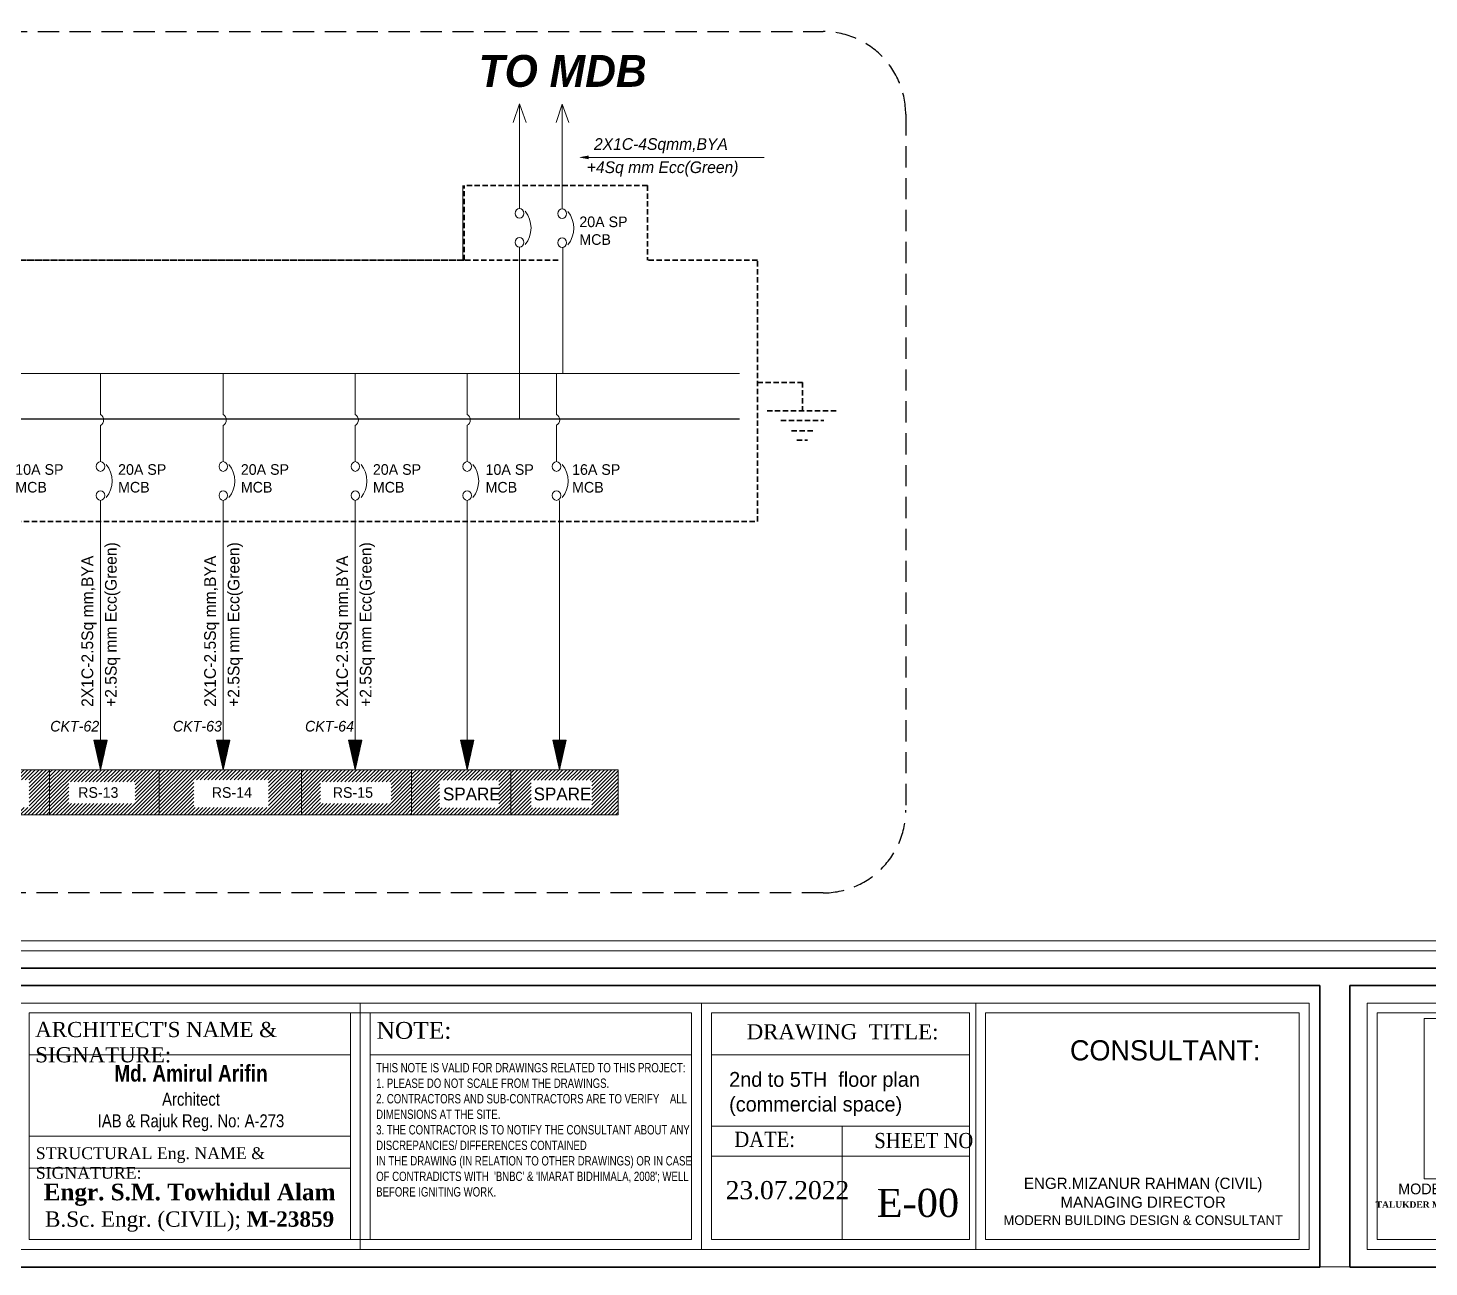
# Model space of a CAD drawing. Header units: inches. Extents: x 109699 to 44449955, y -10987 to 15824140.
# Drawn here: x 219237 to 219896, y -4569 to -3986 of the extents above; entities that cross this region are included whole.
import ezdxf

# ---------------------------------------------------------------- set-up
doc = ezdxf.new("R2010")
doc.units = ezdxf.units.IN
doc.header["$LTSCALE"] = 5
doc.header["$MEASUREMENT"] = 0
doc.linetypes.add('DASHED', pattern=[0.75, 0.5, -0.25])
doc.linetypes.add('DASHED2', pattern=[0.375, 0.25, -0.125])
doc.layers.get('0').update_dxf_attribs({"color": 123})
doc.layers.get('Defpoints').update_dxf_attribs({"lineweight": 5})
for name, color, linetype, lineweight in [('@NORMAL', 7, 'Continuous', 5), ('CKT-TEXT', 6, 'Continuous', 9), ('E-BOX', 20, 'Continuous', 30), ('E-BUSBER-B', 21, 'Continuous', 18), ('E-BUSBER-N', 131, 'Continuous', 18), ('E-CKT-CABLE', 116, 'Continuous', 18), ('E-CKT-TEXT', 135, 'Continuous', 18), ('E-CKT-TEXT-2', 7, 'Continuous', 9), ('E-MCCB', 5, 'Continuous', 13), ('E-QS-Socket-15A', 1, 'Continuous', 9), ('E-RS', 12, 'Continuous', 30), ('E-SB-Switch-Board', 106, 'Continuous', 18), ('H', 252, 'Continuous', 9), ('leter', 140, 'Continuous', 13), ('Text', 7, 'Continuous', 0), ('WALL-1', 8, 'Continuous', 9)]:
    doc.layers.add(name, color=color, linetype=linetype, lineweight=lineweight)
doc.styles.add('box text', font='arial.ttf')
doc.styles.add('RomanS', font='romans.shx')
doc.styles.get("Standard").update_dxf_attribs({"font": 'times.ttf'})
doc.styles.add('TAVE2', font='ROM_____.PFB')
picture_1 = doc.add_image_def('image1.png', size_in_pixel=(745, 477))
pattern_1 = [(45, (20277.1524, 1201.7742), (-0.8838834765, 0.8838834765), [])]

# ---------------------------------------------------------------- blocks, each defined once
blk = doc.blocks.new('zxczxczxcz')
at = {"layer": '@NORMAL'}
for points in [[(177327.5, -15450.1), (175295.2, -15450.1), (175295.2, -14276.8), (177327.5, -14276.8)], [(177319.9, -15442.5), (175302.8, -15442.5), (175302.8, -14284.5), (177319.9, -14284.5)]]:
    blk.add_lwpolyline(points, close=True, dxfattribs=at)
at = {"layer": 'Text', "lineweight": 30}
for p, q in [((177028.8, -15692.6), (177028.8, -15476.8)), ((177340.9, -15476.8), (177028.8, -15476.8)), ((177340.9, -15692.6), (177028.8, -15692.6))]:
    blk.add_line(p, q, dxfattribs=at)
at = {"layer": 'Text'}
for p, q in [((176270.1, -15490.2), (176270.1, -15679.2)), ((176531.8, -15490.2), (176531.8, -15679.2)), ((176742, -15490.2), (176997.7, -15490.2)), ((176742, -15679.2), (176742, -15490.2)), ((176997.7, -15490.2), (176997.7, -15679.2)), ((177042.2, -15490.2), (177327.5, -15490.2)), ((177042.2, -15679.2), (177042.2, -15490.2)), ((176016.1, -15671.6), (176016.1, -15497.8)), ((176262.5, -15497.8), (176262.5, -15671.6)), ((176277.8, -15497.8), (176277.8, -15671.6)), ((176524.2, -15497.8), (176524.2, -15671.6)), ((176539.5, -15497.8), (176539.5, -15671.6)), ((176749.6, -15497.8), (176990.1, -15497.8)), ((176749.6, -15671.6), (176749.6, -15497.8)), ((176990.1, -15497.8), (176990.1, -15671.6)), ((177049.8, -15497.8), (177319.9, -15497.8)), ((177049.8, -15671.6), (177049.8, -15497.8)), ((176016.1, -15529.9), (176262.5, -15529.9)), ((176277.8, -15529.9), (176524.2, -15529.9)), ((176539.5, -15529.9), (176737.2, -15529.9)), ((176539.5, -15584.7), (176737.2, -15584.7)), ((176639.5, -15584.7), (176639.5, -15671.6)), ((176016.1, -15592.4), (176262.5, -15592.4)), ((176539.5, -15607.6), (176737.2, -15607.6)), ((176016.1, -15616.8), (176262.5, -15616.8)), ((176990.1, -15671.6), (176749.6, -15671.6)), ((177319.9, -15671.6), (177049.8, -15671.6)), ((176997.7, -15679.2), (176742, -15679.2)), ((177327.5, -15679.2), (177042.2, -15679.2))]:
    blk.add_line(p, q, dxfattribs=at)
at = {"layer": 'Text', "lineweight": 30}
blk.add_lwpolyline([(177005.9, -15476.8), (175281.8, -15476.8), (175281.8, -15692.6), (177005.9, -15692.6)], close=True, dxfattribs=at)
at = {"layer": 'Text'}
blk.add_lwpolyline([(176997.7, -15490.2), (175295.2, -15490.2), (175295.2, -15679.2), (176997.7, -15679.2)], close=True, dxfattribs=at)
for points in [[(176524.2, -15497.8), (176016.1, -15497.8)], [(176539.5, -15671.6), (176737.2, -15671.6), (176737.2, -15497.8), (176539.5, -15497.8)], [(176016.1, -15671.6), (176524.2, -15671.6)]]:
    blk.add_lwpolyline(points, dxfattribs=at)
at = {"layer": 'WALL-1', "lineweight": 30}
blk.add_lwpolyline([(177340.9, -15463.5), (175281.8, -15463.5), (175281.8, -14263.5), (177340.9, -14263.5)], close=True, dxfattribs=at)
at = {"layer": 'leter', "insert": (177184.4, -15628.6), "char_height": 3.9766, "width": 400.68, "attachment_point": 2}
blk.add_mtext('{\\fFranklin Gothic Medium|b0|i0|c0|p34;\\H2.066x;\\C5;MODERN BUILDING DESIGN & CONSULTANT\\H1.2x; \\C256; \\P\\fTimes New Roman|b1|i0|c0|p18;\\H0.4899x;\\C7;TALUKDER MANSION,5/7,BLOCK -A,RUPATOLI HOUSING STATE,BARISHAL.\\PB.C.C REG. NO:35,MAIL:mbdc333@gmail.com\\PMOBILE NO:01731443090\\P\\fFranklin Gothic Medium|b0|i0|c0|p34;\\H0.8231x;\\C256;                             }', dxfattribs=at)
at = {"layer": 'Text'}
for s, insert, char_height, width, attachment_point in [("{\\C1;ARCHITECT'S NAME & SIGNATURE:}", (176020.9, -15504.7, 29.8), 11.609, 235.441, 1), ('{\\C1;NOTE:}', (176282.6, -15504.7, 29.8), 12.899, 235.441, 1), ('{\\C1;DRAWING  TITLE:}', (176566.4, -15506.4, -14.9), 11.609, 235.441, 1), ('{\\fFranklin Gothic Medium|b0|i0|c0|p34;\\C1;CONSULTANT:}', (176814.3, -15518.7, 279.5), 15.479, 414.227, 1), ('{\\fArial Narrow|b1|i0|c0|p34;Md. Amirul Arifin\\P\\fArial Narrow|b0|i0|c0|p34;\\H0.7794x;Architect\\PIAB & Rajuk Reg. No: A-273\\fCentury Gothic|b0|i0|c0|p34;\\L\\P\\H1.283x;\\l \\P\\fFranklin Gothic Medium|b0|i0|c0|p34; \\fFranklin Gothic Book|b0|i0|c0|p34;\\H0.6173x;  \\fFranklin Gothic Medium|b0|i0|c0|p34;\\H1.62x; \\fFranklin Gothic Book|b0|i0|c0|p34;\\H0.6173x; \\fFranklin Gothic Medium|b0|i0|c0|p34;\\H1.62x;                                                                                       }', (176140.3, -15537.7), 12.7553, 248.971, 2), ('\\pi-34.83833,l34.83833,t34.83833;{\\W0.9;\\C1;DATE:}', (176557, -15588.9, -14.9), 11.609, 235.441, 1), ('\\pi-34.83833,l34.83833,t34.83833;{\\W0.9;\\C1;SHEET NO}', (176664.3, -15589.8, -14.9), 11.609, 235.441, 1), ('{\\C1;STRUCTURAL Eng. NAME & SIGNATURE:}', (176021.3, -15600.8, 29.8), 9.029, 235.441, 1), ('{\\fTimes New Roman|b1|i0|c0|p18; Engr. S.M. Towhidul Alam\\P\\fTimes New Roman|b0|i0|c0|p18; \\H0.9205x;B.Sc. Engr. (CIVIL); \\fTimes New Roman|b1|i0|c0|p18;M-23859}', (176136.8, -15628.7, -14.9), 12.7553, 248.971, 2), ('\\pi-191.13542,l191.13542,t191.13542;23.07.2022', (176550.3, -15626.7, -14.9), 13.931, 375.033, 1), ('{\\fFranklin Gothic Medium|b0|i0|c0|p34;\\C0;ENGR.MIZANUR RAHMAN (CIVIL)\\PMANAGING DIRECTOR\\P\\H0.8571x;MODERN BUILDING DESIGN & CONSULTANT}', (176870.4, -15624.1, -11.9), 8.668, 331.382, 2)]:
    blk.add_mtext(s, dxfattribs=dict(at, insert=insert, char_height=char_height, width=width, attachment_point=attachment_point))
at = {"layer": 'Text', "insert": (176282.3, -15536.2, -14.9), "char_height": 7.1387, "width": 248.98, "attachment_point": 1, "style": 'box text'}
blk.add_mtext("{\\fArial Narrow|b0|i0|c0|p34;\\W0.9;THIS NOTE IS VALID FOR DRAWINGS RELATED TO THIS PROJECT:\\P1. PLEASE DO NOT SCALE FROM THE DRAWINGS.\\P2. CONTRACTORS AND SUB-CONTRACTORS ARE TO VERIFY    ALL DIMENSIONS AT THE SITE.\\P3. THE CONTRACTOR IS TO NOTIFY THE CONSULTANT ABOUT ANY DISCREPANCIES/ DIFFERENCES CONTAINED\\PIN THE DRAWING (IN RELATION TO OTHER DRAWINGS) OR IN CASE OF CONTRADICTS WITH  'BNBC' & 'IMARAT BIDHIMALA, 2008'; WELL BEFORE IGNITING WORK.}", dxfattribs=at)
at = {"layer": '@NORMAL', "color": 0}
image = blk.add_image(picture_1, insert=(177085.8, -15624.9), size_in_units=(191.9, 122.8), rotation=0, dxfattribs=dict(at, brightness=35, contrast=59))
image.dxf.flags = 7
blk = doc.blocks.new('E-CKT TEXT')
for p, q in [((648438.87, 22105.08), (648437.12, 22112.85)), ((648437.12, 22112.85), (648440.62, 22112.85)), ((648437.16, 22112.65), (648437.36, 22112.85)), ((648437.21, 22112.43), (648437.63, 22112.85)), ((648437.26, 22112.21), (648437.89, 22112.85)), ((648437.31, 22112), (648438.16, 22112.85)), ((648437.36, 22111.78), (648438.43, 22112.85)), ((648437.41, 22111.56), (648438.69, 22112.85)), ((648437.46, 22111.35), (648438.96, 22112.85)), ((648437.51, 22111.13), (648439.22, 22112.85)), ((648437.55, 22110.92), (648439.49, 22112.85)), ((648437.6, 22110.7), (648439.75, 22112.85)), ((648437.65, 22110.48), (648440.02, 22112.85)), ((648437.7, 22110.27), (648440.28, 22112.85)), ((648437.75, 22110.05), (648440.55, 22112.85)), ((648437.8, 22109.83), (648440.57, 22112.6)), ((648437.85, 22109.62), (648440.49, 22112.26)), ((648437.9, 22109.4), (648440.41, 22111.92)), ((648438.87, 22105.08), (648440.62, 22112.85)), ((648437.94, 22109.18), (648440.34, 22111.58)), ((648437.99, 22108.97), (648440.26, 22111.23)), ((648438.04, 22108.75), (648440.18, 22110.89)), ((648438.09, 22108.54), (648440.11, 22110.55)), ((648438.14, 22108.32), (648440.03, 22110.21)), ((648438.19, 22108.1), (648439.95, 22109.86)), ((648438.24, 22107.89), (648439.87, 22109.52)), ((648438.29, 22107.67), (648439.8, 22109.18)), ((648438.34, 22107.45), (648439.72, 22108.84)), ((648438.38, 22107.24), (648439.64, 22108.49)), ((648438.43, 22107.02), (648439.56, 22108.15)), ((648438.48, 22106.8), (648439.49, 22107.81)), ((648438.53, 22106.59), (648439.41, 22107.47)), ((648438.58, 22106.37), (648439.33, 22107.13)), ((648438.63, 22106.16), (648439.26, 22106.78)), ((648438.68, 22105.94), (648439.18, 22106.44)), ((648438.73, 22105.72), (648439.1, 22106.1)), ((648438.77, 22105.51), (648439.02, 22105.76)), ((648438.82, 22105.29), (648438.95, 22105.41))]:
    blk.add_line(p, q)
blk = doc.blocks.new('A$C7DE01C66')
at = {"layer": 'E-CKT-CABLE'}
for p, q in [((0, 25.02), (0, 13.35)), ((0, 10.31), (0, 0))]:
    blk.add_line(p, q, dxfattribs=at)
blk.add_arc((-0.81, 11.83), 1.72, 298.1075, 61.8925, dxfattribs=at)

msp = doc.modelspace()

# ---------------------------------------------------------------- hatches: boundary and pattern name
at = {"layer": 'E-CKT-TEXT-2'}
h = msp.add_hatch(dxfattribs=at)
h.set_pattern_fill('ANSI31', color=256, scale=10)
h.set_pattern_definition([(45, (17323.2362, -16829.1367), (-0.8838834765, 0.8838834765), [])])
h.paths.add_polyline_path([(219514.22, -4334.94), (219486.53, -4334.94), (219486.53, -4334.94), (219486.53, -4334.94), (219463.69, -4334.94), (219463.69, -4356.13), (219514.22, -4356.13)])
h.paths.add_polyline_path([(219463.69, -4334.94), (219443.14, -4334.94), (219443.14, -4334.94), (219443.14, -4334.94), (219417.02, -4334.94), (219417.02, -4356.13), (219463.69, -4356.13)])
h.paths.add_polyline_path([(219473.25, -4352.83), (219501.82, -4352.83), (219501.82, -4339.88), (219473.25, -4339.88)], flags=16)
h.paths.add_polyline_path([(219430.15, -4352.83), (219457.99, -4352.83), (219457.99, -4339.88), (219430.15, -4339.88)], flags=16)
at = {"layer": 'E-RS', "lineweight": 0}
h = msp.add_hatch(dxfattribs=at)
h.set_pattern_fill('ANSI31', color=256, scale=10)
h.set_pattern_definition(pattern_1)
h.paths.add_polyline_path([(219298.26, -4334.94), (219270.16, -4334.94), (219270.16, -4334.94), (219270.16, -4334.94), (219246.73, -4334.94), (219246.73, -4356.13), (219298.26, -4356.13)])
h.paths.add_polyline_path([(219255.74, -4350.82), (219286.91, -4350.82), (219286.91, -4340.68), (219255.74, -4340.68)], flags=16)
h = msp.add_hatch(dxfattribs=at)
h.set_pattern_fill('ANSI31', color=256, scale=10)
h.set_pattern_definition(pattern_1)
h.paths.add_polyline_path([(219364.97, -4334.94), (219321.75, -4334.94), (219321.75, -4334.94), (219321.75, -4334.94), (219298.32, -4334.94), (219298.32, -4356.13), (219364.97, -4356.13)])
h.paths.add_polyline_path([(219314.52, -4352.63), (219349.77, -4352.63), (219349.77, -4339.68), (219314.52, -4339.68)], flags=16)
h = msp.add_hatch(dxfattribs=at)
h.set_pattern_fill('ANSI31', color=256, scale=10)
h.set_pattern_definition(pattern_1)
h.paths.add_polyline_path([(219416.71, -4334.94), (219388.61, -4334.94), (219388.61, -4334.94), (219388.61, -4334.94), (219365.18, -4334.94), (219365.18, -4356.13), (219416.71, -4356.13)])
h.paths.add_polyline_path([(219374.19, -4350.82), (219407.34, -4350.82), (219407.34, -4340.68), (219374.19, -4340.68)], flags=16)
at = {"layer": 'E-SB-Switch-Board'}
h = msp.add_hatch(dxfattribs=at)
h.set_pattern_fill('ANSI31', color=256, scale=10)
h.set_pattern_definition([(45, (22565.2037, 1187.4382), (-0.8838834765, 0.8838834765), [])])
h.paths.add_polyline_path([(219246.6, -4356.13), (219246.6, -4334.94), (219224.68, -4334.94), (219224.68, -4334.94), (219224.68, -4334.94), (219204.08, -4334.94), (219204.08, -4356.13)])
h.paths.add_polyline_path([(219212, -4352.63), (219237.19, -4352.63), (219237.19, -4339.68), (219212, -4339.68)], flags=16)

# ---------------------------------------------------------------- linework, layer by layer
at = {"linetype": 'DASHED2', "lineweight": 25, "ltscale": 8}
msp.add_lwpolyline([(219106.17, -3987.71), (219610.54, -3987.71, -0.414214), (219649.42, -4026.59), (219649.42, -4353.98, -0.414214), (219610.54, -4392.86), (219106.17, -4392.86, -0.414214), (219067.29, -4353.98), (219067.29, -4026.59, -0.414214)], format="xyb", close=True, dxfattribs=at)
at = {"layer": 'CKT-TEXT', "extrusion": (0, 0, -1)}
for centre in [(219266.21, -4199.12), (219323.94, -4199.12), (219386.06, -4199.12), (219438.67, -4199.12), (219480.72, -4199.12)]:
    msp.add_ellipse(centre, major_axis=(0, 11.32), ratio=0.8736, start_param=0.810857, end_param=2.330736, dxfattribs=at)
at = {"layer": 'Defpoints', "ltscale": 0.5}
msp.add_ray((184484.87, -4568.82), (1, 0), dxfattribs=at)
at = {"layer": 'E-BOX', "linetype": 'DASHED'}
for p, q in [((219527.92, -4060.06), (219441.75, -4060.06)), ((219441.75, -4095.21), (219441.75, -4060.06)), ((219441.75, -4095.21), (219441.75, -4060.06)), ((219527.92, -4060.06), (219527.92, -4095.21)), ((219485.92, -4095.21), (219099.68, -4095.21)), ((219441.75, -4095.21), (219099.68, -4095.21)), ((219579.72, -4095.21), (219527.92, -4095.21)), ((219579.72, -4218.23), (219579.72, -4095.21)), ((219579.72, -4152.71), (219600.83, -4152.71)), ((219600.83, -4152.71), (219600.83, -4166.12)), ((219584.19, -4166.12), (219617.46, -4166.12)), ((219590.73, -4170.62), (219610.92, -4170.62)), ((219595.78, -4175.56), (219605.87, -4175.56)), ((219598.26, -4179.83), (219603.3, -4179.83)), ((219099.68, -4218.23), (219579.72, -4218.23))]:
    msp.add_line(p, q, dxfattribs=at)
at = {"layer": 'E-BUSBER-B', "color": 1}
msp.add_line((219121.25, -4148.52), (219571.26, -4148.52), dxfattribs=at)
at = {"layer": 'E-BUSBER-N', "lineweight": 25}
msp.add_line((219121.25, -4169.87), (219571.26, -4169.87), dxfattribs=at)
at = {"layer": 'E-CKT-CABLE'}
for p, q in [((219467.77, -4021.67), (219464.83, -4030.41)), ((219467.77, -4021.67), (219470.83, -4030.41)), ((219467.77, -4070.95), (219467.77, -4021.67)), ((219487.86, -4021.8), (219484.93, -4030.53)), ((219487.86, -4021.8), (219490.93, -4030.53)), ((219487.86, -4071.08), (219487.86, -4021.8)), ((219500.35, -4046.88), (219582.91, -4046.88)), ((219467.77, -4169.87), (219467.77, -4089.16)), ((219488.09, -4148.63), (219488.09, -4089.27)), ((219270.69, -4208.22), (219270.69, -4334.94)), ((219328.41, -4208.22), (219328.41, -4334.94)), ((219390.54, -4208.22), (219390.54, -4334.94)), ((219443.14, -4208.22), (219443.14, -4334.94)), ((219486.53, -4208.22), (219486.53, -4334.94)), ((219246.73, -4334.94), (219246.73, -4356.13)), ((219463.69, -4334.94), (219463.69, -4356.13)), ((219514.21, -4334.94), (219514.21, -4356.13))]:
    msp.add_line(p, q, dxfattribs=at)
msp.add_lwpolyline([(219105.3, -4334.94), (219514.21, -4334.94), (219514.21, -4356.13), (219105.3, -4356.13)], close=True, dxfattribs=at)
msp.add_solid([(219500.35, -4047.77), (219500.35, -4046), (219495.71, -4046.88)], dxfattribs=at)
at = {"layer": 'E-MCCB', "extrusion": (0, 0, -1)}
for centre in [(219467.77, -4073.23), (219487.86, -4073.36), (219467.77, -4086.88), (219487.86, -4087.01)]:
    msp.add_ellipse(centre, major_axis=(0, 2.28), ratio=0.8736, dxfattribs=at)
for centre, major_axis, start_param, end_param in [((219463.29, -4080.06), (0, 11.32), 0.810857, 2.330736), ((219483.39, -4080.18), (0, 11.32), 0.810857, 2.330736), ((219270.69, -4192.29), (0, 2.28), 1.57079632679372, 7.853981633973307), ((219328.41, -4192.29), (0, 2.28), 1.57079632679372, 7.853981633973307), ((219390.54, -4192.29), (0, 2.28), 1.57079632679372, 7.853981633973307), ((219443.14, -4192.29), (0, 2.28), 1.570796326787449, 7.853981633967035), ((219485.19, -4192.29), (0, 2.28), 1.570796326787449, 7.853981633967035), ((219270.69, -4205.94), (0, 2.28), 1.570796326795389, 7.853981633974975), ((219328.41, -4205.94), (0, 2.28), 1.570796326795389, 7.853981633974975), ((219390.54, -4205.94), (0, 2.28), 1.570796326795389, 7.853981633974975), ((219443.14, -4205.94), (0, 2.28), 1.570796326788042, 7.853981633967629), ((219485.19, -4205.94), (0, 2.28), 1.570796326788042, 7.853981633967629)]:
    msp.add_ellipse(centre, major_axis=major_axis, ratio=0.8736, start_param=start_param, end_param=end_param, dxfattribs=at)
at = {"layer": 'E-QS-Socket-15A', "ltscale": 10}
msp.add_line((219527.92, -4060.06), (219527.92, -4060.06), dxfattribs=at)
at = {"layer": 'E-QS-Socket-15A', "color": 1}
msp.add_line((219246.73, -4334.94), (219246.73, -4356.13), dxfattribs=at)
msp.add_line((219246.73, -4334.94), (219246.73, -4356.13), dxfattribs=at)
msp.add_line((219246.73, -4334.94), (219246.73, -4356.13), dxfattribs=at)
msp.add_line((219246.73, -4334.94), (219246.73, -4356.13), dxfattribs=at)
at = {"layer": 'E-QS-Socket-15A', "color": 244}
for p, q in [((219365.18, -4334.94), (219365.18, -4356.13)), ((219417.02, -4334.94), (219417.02, -4356.13))]:
    msp.add_line(p, q, dxfattribs=at)
at = {"layer": 'E-RS', "lineweight": 0}
msp.add_line((219298.32, -4334.94), (219298.32, -4356.13), dxfattribs=at)
at = {"layer": 'E-SB-Switch-Board'}
msp.add_line((219246.73, -4334.94), (219246.73, -4356.13), dxfattribs=at)
at = {"layer": 'H', "ltscale": 0.5}
msp.add_line((219441.03, -4060.06), (219441.03, -4095.21), dxfattribs=at)

# ---------------------------------------------------------------- block references
at = {"layer": 'E-CKT-TEXT-2', "xscale": 1.791404791323321, "yscale": 1.791404791323321, "zscale": 1.791404791323321}
for p in [(-942173.36, -43934.08), (-942129.97, -43934.08)]:
    msp.add_blockref('E-CKT TEXT', p, dxfattribs=at)
at = {"layer": 'E-QS-Socket-15A', "ltscale": 10, "xscale": 1.65870814017606, "yscale": 1.65870814017606, "zscale": 1.65870814017606}
for p in [(219270.61, -4190.04), (219328.34, -4190.04), (219390.46, -4190.04), (219443.1, -4190.02), (219485.19, -4190.01)]:
    msp.add_blockref('A$C7DE01C66', p, dxfattribs=at)
at = {"layer": 'E-QS-Socket-15A', "color": 1, "xscale": 1.791404791323321, "yscale": 1.791404791323321, "zscale": 1.791404791323321}
for p in [(-942345.81, -43934.08), (-942288.09, -43934.08), (-942225.96, -43934.08)]:
    msp.add_blockref('E-CKT TEXT', p, dxfattribs=at)
at = {"layer": 'WALL-1', "linetype": 'Continuous', "xscale": 0.6134401050624002, "yscale": 0.6134401050624002, "zscale": 0.6134401050624002}
msp.add_blockref('zxczxczxcz', (111261.71, 5057.64), dxfattribs=at)

# ---------------------------------------------------------------- texts
at = {"layer": 'CKT-TEXT', "attachment_point": 1}
for s, insert, char_height, width, style in [('{\\fCentury Gothic|b1|i1|c0|p34;TO MDB}', (219448.51, -3998.72), 15, 86.7197, 'TAVE2'), ('{\\fCentury Gothic|b0|i1|c0|p34;2X1C-4Sqmm,BYA}', (219502.8, -4037.86), 5.5, 92.1714, 'RomanS'), ('{\\fCentury Gothic|b0|i1|c0|p34;+4Sq mm Ecc(Green)}', (219499.43, -4048.77), 5.5, 92.1714, 'RomanS'), ('{\\fCentury Gothic|b0|i0|c0|p34;20A SP\\PMCB}', (219495.91, -4074.7), 5, 29.9821, 'RomanS'), ('{\\fCentury Gothic|b0|i0|c0|p34;10A SP\\PMCB}', (219230.59, -4191.2), 5, 29.9821, 'RomanS'), ('{\\fCentury Gothic|b0|i0|c0|p34;20A SP\\PMCB}', (219278.95, -4191.2), 5, 29.9821, 'RomanS'), ('{\\fCentury Gothic|b0|i0|c0|p34;20A SP\\PMCB}', (219336.68, -4191.2), 5, 29.9821, 'RomanS'), ('{\\fCentury Gothic|b0|i0|c0|p34;20A SP\\PMCB}', (219398.8, -4191.2), 5, 29.9821, 'RomanS'), ('{\\fCentury Gothic|b0|i0|c0|p34;10A SP\\PMCB}', (219451.8, -4191.22), 5, 29.9821, 'RomanS'), ('{\\fCentury Gothic|b0|i0|c0|p34;16A SP\\PMCB}', (219492.5, -4191.22), 5, 29.9821, 'RomanS')]:
    msp.add_mtext(s, dxfattribs=dict(at, insert=insert, char_height=char_height, width=width, style=style))
at = {"layer": 'E-CKT-TEXT', "color": 1, "char_height": 5, "width": 24.1526, "attachment_point": 1}
for s, insert in [('{\\fCentury Gothic|b0|i1|c0|p34;\\C256;CKT-62}', (219247.03, -4311.95)), ('{\\fCentury Gothic|b0|i1|c0|p34;\\C256;CKT-63}', (219304.75, -4311.95)), ('{\\fCentury Gothic|b0|i1|c0|p34;\\C256;CKT-64}', (219366.88, -4311.95))]:
    msp.add_mtext(s, dxfattribs=dict(at, insert=insert))
at = {"layer": 'E-CKT-TEXT-2', "color": 7, "char_height": 5.5, "width": 121.8928, "attachment_point": 1, "rotation": 90, "style": 'RomanS'}
for s, insert in [('{\\fCentury Gothic|b0|i0|c0|p34;\\C256;+2.5Sq mm Ecc(Green) }', (219272.79, -4305.38)), ('{\\fCentury Gothic|b0|i0|c0|p34;\\C256;+2.5Sq mm Ecc(Green) }', (219330.52, -4305.38)), ('{\\fCentury Gothic|b0|i0|c0|p34;\\C256;+2.5Sq mm Ecc(Green) }', (219392.64, -4305.38)), ('{\\fCentury Gothic|b0|i0|c0|p34;\\C256;2X1C-2.5Sq mm,BYA}', (219261.73, -4305.38)), ('{\\fCentury Gothic|b0|i0|c0|p34;\\C256;2X1C-2.5Sq mm,BYA}', (219319.45, -4305.38)), ('{\\fCentury Gothic|b0|i0|c0|p34;\\C256;2X1C-2.5Sq mm,BYA}', (219381.58, -4305.38))]:
    msp.add_mtext(s, dxfattribs=dict(at, insert=insert))
at = {"layer": 'E-CKT-TEXT-2', "char_height": 6, "width": 24.0847, "attachment_point": 1}
for insert in [(219431.76, -4343.34), (219474.39, -4343.34)]:
    msp.add_mtext('{\\fCentury Gothic|b0|i0|c0|p34;SPARE}', dxfattribs=dict(at, insert=insert))
at = {"layer": 'E-RS', "char_height": 5, "width": 24.0847, "attachment_point": 3}
for s, insert in [('{\\fCentury Gothic|b0|i0|c0|p34;RS-13}', (219279.11, -4343.14)), ('{\\fCentury Gothic|b0|i0|c0|p34;RS-15}', (219398.86, -4343.14))]:
    msp.add_mtext(s, dxfattribs=dict(at, insert=insert))
at = {"layer": 'E-RS', "color": 244, "insert": (219297.45, -4343.14), "char_height": 5, "width": 67.9723, "attachment_point": 1}
msp.add_mtext('\\pi25.53784;{\\fCentury Gothic|b0|i0|c0|p34;\\C256;RS-14}', dxfattribs=at)
at = {"layer": 'Text', "attachment_point": 1}
for s, insert, char_height, width in [('{\\fCentury Gothic|b0|i0|c0|p34;2nd to 5TH  floor plan \\P(\\C0;commercial space\\C256;)}', (219566.38, -4477.1, -9.31), 6.9763, 187.8043), ('\\pi-126.97302,l126.97302,t126.97302;E-00', (219635.75, -4532.06, -7.06), 13.22, 39.6187)]:
    msp.add_mtext(s, dxfattribs=dict(at, insert=insert, char_height=char_height, width=width))

doc.saveas('drawing.dxf')
